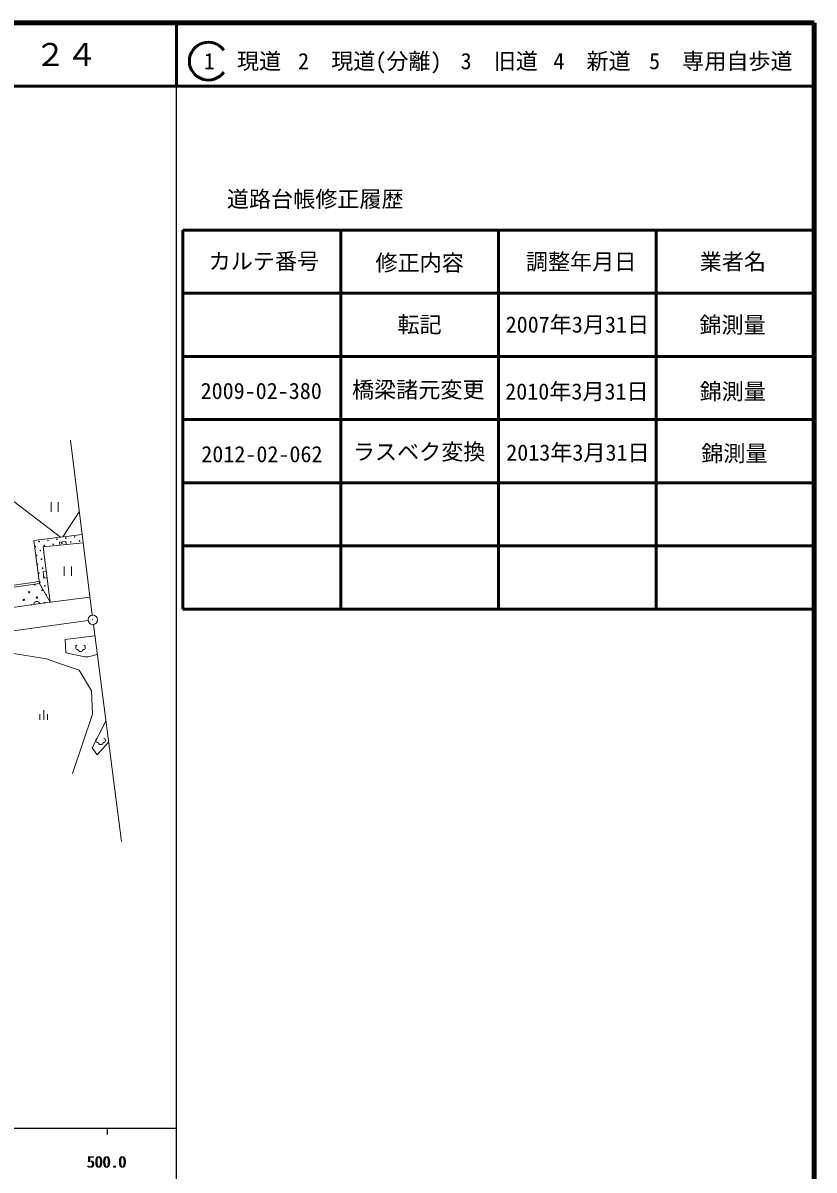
# Model space of a CAD drawing. Units: millimetres, scale not verified. Extents: x 11078 to 651078, y -105989 to 254011.
# Drawn here: x 525739 to 651078, y 72368 to 254011 of the extents above; entities that cross this region are included whole.
import ezdxf
from ezdxf.enums import TextEntityAlignment as Align

# ---------------------------------------------------------------- set-up
doc = ezdxf.new("R2010")
doc.units = ezdxf.units.MM
doc.header["$LTSCALE"] = 1000
doc.linetypes.add('LONG_DASHED_DOTTED', pattern=[15.25, 12, -1.5, 0.25, -1.5])
for name, color, linetype, lineweight in [('M-TTL', 2, 'Continuous', 140), ('M-TTL-BAND', 7, 'Continuous', 25), ('M-TTL-FRAM', 2, 'Continuous', 50), ('M-TTL-LINE', 7, 'Continuous', 50), ('S-BGD', 7, 'Continuous', 13), ('S-BGD-HTXT', 6, 'Continuous', 13), ('S-BMK', 2, 'LONG_DASHED_DOTTED', 13)]:
    doc.layers.add(name, color=color, linetype=linetype, lineweight=lineweight)
doc.layers.add('M-TTL-TXT', color=7, linetype='Continuous')
doc.styles.add('ＭＳ ゴシック', font='')
doc.styles.get('ＭＳ ゴシック').set_extended_font_data('MS Gothic')

# ---------------------------------------------------------------- blocks, each defined once
blk = doc.blocks.new('BUHIN1')
at = {"color": 2, "linetype": 'Continuous', "lineweight": 13}
for radius in [746, 22.5]:
    blk.add_circle((0, 0), radius, dxfattribs=at)
blk = doc.blocks.new('BUHIN80')
at = {"color": 7, "linetype": 'Continuous', "lineweight": 13}
blk.add_lwpolyline([(-495, -69), (-471, 51), (-425, 155), (-346, 277), (-246, 352), (-134, 403), (19, 424), (141, 406), (258, 361), (369, 266), (442, 178), (495, 69)], dxfattribs=at)
blk = doc.blocks.new('BUHIN168')
at = {"color": 7, "linetype": 'Continuous', "lineweight": 13}
for p, q in [((-578, 750), (-578, -750)), ((574, -750), (574, 750))]:
    blk.add_line(p, q, dxfattribs=at)
blk = doc.blocks.new('BUHIN170')
at = {"color": 7, "linetype": 'Continuous', "lineweight": 13}
blk.add_lwpolyline([(-518, 458), (-634, 398), (-724, 262), (-750, 146), (-750, 30), (-724, -90), (-664, -176), (-578, -236), (-458, -262), (-401, -262), (-352, -352), (-292, -458), (-176, -548), (-60, -574), (52, -574), (146, -548), (262, -488), (319, -428), (349, -352), (398, -262), (458, -262), (574, -236), (660, -176), (720, -90), (750, 30), (750, 146), (720, 262), (630, 398), (514, 458)], dxfattribs=at)

msp = doc.modelspace()

# ---------------------------------------------------------------- linework, layer by layer
at = {"layer": 'M-TTL'}
for p, q in [((651078, 254011), (11078, 254011)), ((651078, -105989), (651078, 254011))]:
    msp.add_line(p, q, dxfattribs=at)
at = {"layer": 'M-TTL-BAND'}
for p, q in [((550078, -105989), (550078, 244011)), ((11078, 79011), (550078, 79011)), ((539078, 79011), (539078, 78011))]:
    msp.add_line(p, q, dxfattribs=at)
at = {"layer": 'M-TTL-FRAM'}
for p, q in [((551078, 221207), (551078, 161207)), ((551078, 221207), (651078, 221207)), ((551078, 161207), (651078, 161207))]:
    msp.add_line(p, q, dxfattribs=at)
at = {"layer": 'M-TTL-LINE'}
for p, q in [((550078, 254011), (550078, 244011)), ((11078, 244011), (651078, 244011)), ((576078, 221207), (576078, 161207)), ((601078, 221207), (601078, 161207)), ((626078, 221207), (626078, 161207)), ((551078, 211207), (651078, 211207)), ((551078, 201207), (651078, 201207)), ((551078, 191207), (651078, 191207)), ((551078, 181207), (651078, 181207)), ((551078, 171207), (651078, 171207))]:
    msp.add_line(p, q, dxfattribs=at)
msp.add_arc((555109, 247969), 3000, 35.68533, 324.31467, dxfattribs=at)
at = {"layer": 'S-BGD'}
for p, q in [((531676, 172580), (522494, 179596)), ((534670, 176622), (532043, 172624)), ((527459, 172069), (535121, 172997)), ((535121, 172997), (535124, 172973)), ((528338, 165257), (527459, 172069)), ((528925, 171042), (535284, 171690)), ((530071, 162266), (528925, 171042)), ((528295, 165554), (521300, 164536)), ((521347, 164239), (528338, 165257)), ((530071, 162266), (528338, 165257)), ((530071, 162266), (521572, 161085)), ((530071, 162266), (536358, 163064)), ((537130, 156965), (532450, 156375)), ((532450, 156375), (532528, 154277)), ((523902, 154220), (529497, 153327)), ((529497, 153327), (531712, 152511)), ((532528, 154277), (535558, 153655)), ((535558, 153655), (536063, 153655)), ((536063, 153655), (537513, 154007)), ((531712, 152511), (534665, 151539)), ((534665, 151539), (536607, 148237)), ((536607, 148237), (536763, 144545)), ((528435, 144577), (528435, 143677)), ((529035, 145173), (529035, 143673)), ((529635, 144577), (529635, 143677)), ((536763, 144545), (533577, 135185)), ((538883, 143425), (536685, 139226)), ((537501, 138099), (539310, 140127)), ((536685, 139226), (537501, 138099))]:
    msp.add_line(p, q, dxfattribs=at)
for points in [[(532602, 171416), (532551, 171914), (531556, 171812), (531607, 171315)], [(529433, 167149), (528937, 167085), (529067, 166093), (529563, 166158)]]:
    msp.add_lwpolyline(points, dxfattribs=at)
for centre, radius in [((533920, 172616), 49.8), ((527701, 171091), 49.8), ((528311, 171883), 49.8), ((529103, 171274), 49.8), ((529713, 172066), 49.8), ((530506, 171457), 49.8), ((531115, 172250), 49.8), ((531908, 171640), 49.8), ((532518, 172433), 49.8), ((533310, 171823), 49.8), ((534713, 172006), 49.8), ((527884, 169688), 49.8), ((528494, 170481), 49.8), ((528677, 169079), 49.8), ((528067, 168286), 49.8), ((528860, 167676), 49.8), ((528250, 166884), 49.8), ((528434, 165481), 49.8), ((529043, 166274), 49.8), ((526733, 163879), 99.5), ((529226, 164872), 49.8), ((525870, 162651), 99.5), ((527960, 163016), 99.5)]:
    msp.add_circle(centre, radius, dxfattribs=at)
for centre, radius, start, end in [((527595, 165106), 99.5, 162.62706, 33.94216), ((528822, 164243), 99.5, 56.15995, 3.99306), ((529409, 163469), 49.8, 261.62706, 158.52596), ((527097, 161789), 99.5, 47.36615, 148.44719), ((529187, 162153), 99.5, 2.00365, 193.80969)]:
    msp.add_arc(centre, radius, start, end, dxfattribs=at)
at = {"layer": 'S-BGD-HTXT'}
for p, q in [((536709, 160250), (533258, 187961)), ((536898, 158762), (541345, 124410))]:
    msp.add_line(p, q, dxfattribs=at)
at = {"layer": 'S-BMK'}
msp.add_line((536058, 159404), (520649, 157295), dxfattribs=at)

# ---------------------------------------------------------------- block references
at = {"layer": 'S-BGD'}
for name, p in [('BUHIN168', (530768, 177362)), ('BUHIN168', (532847, 167216)), ('BUHIN80', (527946, 161971)), ('BUHIN170', (534861, 155047)), ('BUHIN170', (538059, 140311))]:
    msp.add_blockref(name, p, dxfattribs=at)
at = {"layer": 'S-BMK'}
msp.add_blockref('BUHIN1', (536801, 159505), dxfattribs=at)

# ---------------------------------------------------------------- texts
at = {"layer": 'M-TTL-BAND', "style": 'ＭＳ ゴシック'}
for p in [(538923, 72205), (539078, 72206)]:
    msp.add_text('500.0', height=1833, dxfattribs=at).set_placement(p, align=Align.BOTTOM_CENTER)
at = {"layer": 'M-TTL-TXT', "style": 'ＭＳ ゴシック'}
for s, height, p in [('２４', 3666, (532575, 249011)), ('1\u3000現道', 2566, (560526, 247969)), ('2\u3000現道(分離)', 2566, (580697, 247969)), ('3\u3000旧道', 2566, (601200, 247969)), ('4\u3000新道', 2566, (615902, 247969)), ('5\u3000専用自歩道', 2566, (636307, 247969)), ('道路台帳修正履歴', 2566, (572047, 226124)), ('カルテ番号', 2566, (563918, 216288)), ('修正内容', 2566, (588587, 216033)), ('調整年月日', 2566, (614167, 216207)), ('業者名', 2566, (638213, 216207)), ('転記', 2566, (588578, 206256)), ('2007年3月31日', 2566, (613578, 206256)), ('錦測量', 2566, (638155, 206199)), ('2009-02-380', 2566, (563491, 195746)), ('橋梁諸元変更', 2566, (588376, 195933)), ('2010年3月31日', 2566, (613506, 195658)), ('錦測量', 2566, (638194, 195661)), ('ラスベク変換', 2566, (588509, 186106)), ('2013年3月31日', 2566, (613667, 185982)), ('錦測量', 2566, (638455, 185859)), ('2012-02-062', 2566, (563597, 185736))]:
    msp.add_text(s, height=height, dxfattribs=at).set_placement(p, align=Align.MIDDLE_CENTER)

doc.saveas('drawing.dxf')
